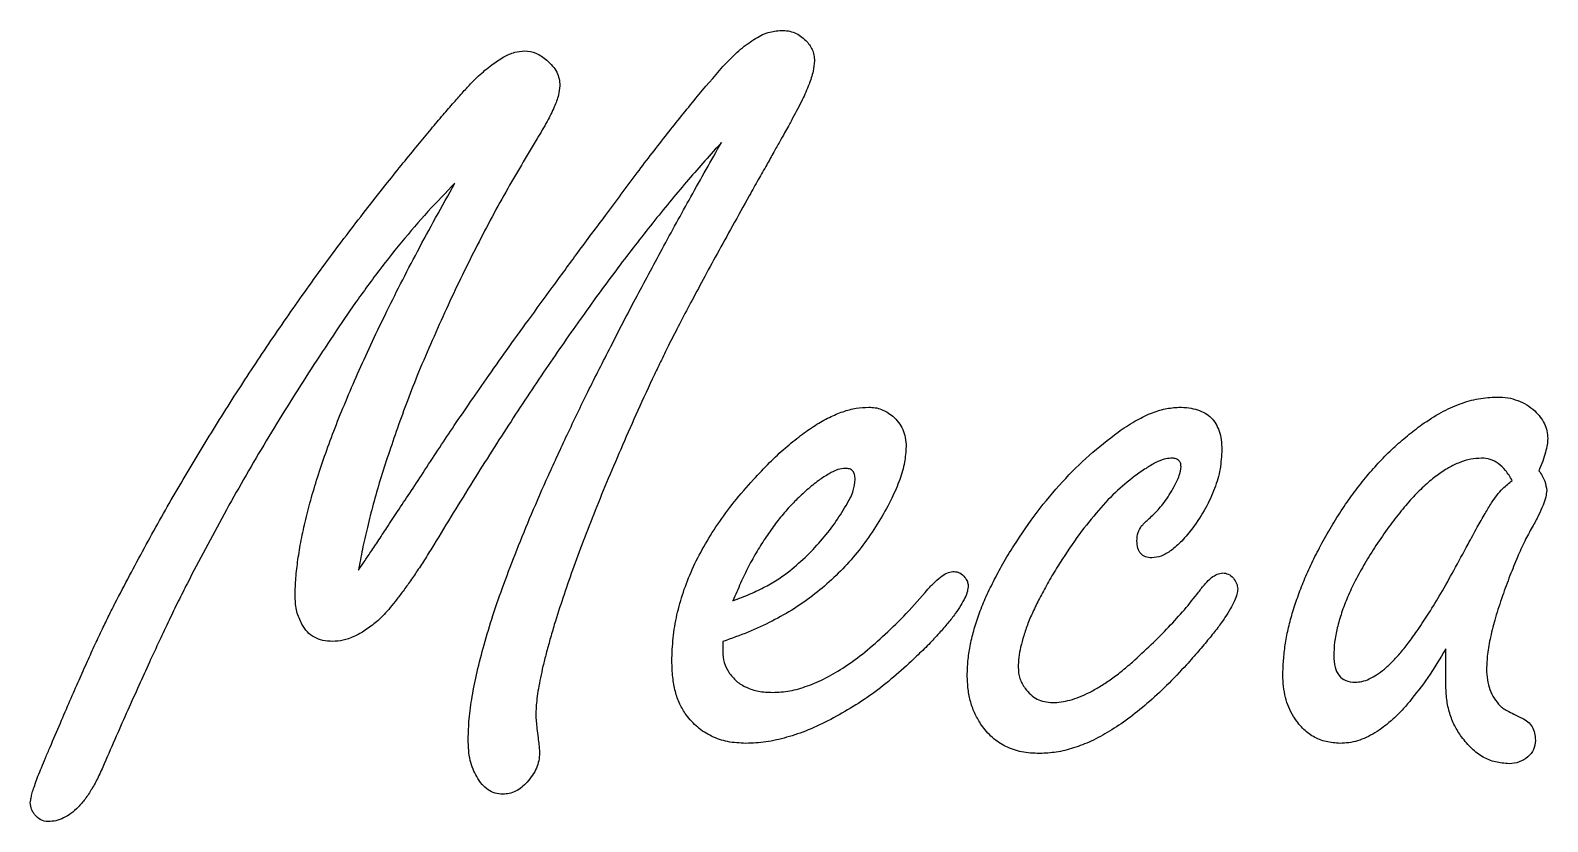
# Model space of a CAD drawing. Header units: millimetres. Extents: x 0 to 1186, y 0 to 599.
# Drawn here: x 381.9 to 409.97, y 532.91 to 547.55 of the extents above; entities that cross this region are included whole.
import ezdxf

# ---------------------------------------------------------------- set-up
doc = ezdxf.new("R2010")
doc.units = ezdxf.units.MM

msp = doc.modelspace()

# ---------------------------------------------------------------- linework, layer by layer
at = {"color": 7, "linetype": 'Continuous', "lineweight": 25}
for p, q in [((394.707, 536.245), (394.707, 536.062)), ((408.084, 535.453), (408.084, 536.109))]:
    msp.add_line(p, q, dxfattribs=at)
for points, knots in [([(394.707, 546.881), (394.803, 546.981), (394.981, 547.165), (395.262, 547.377), (395.527, 547.52), (395.707, 547.54), (395.79, 547.549)], [0, 0, 0, 0, 0.3192196, 0.5869132, 0.8100135, 1, 1, 1, 1]), ([(395.79, 547.549), (395.834, 547.547), (395.918, 547.543), (396.039, 547.505), (396.15, 547.448), (396.21, 547.39), (396.241, 547.36)], [0, 0, 0, 0, 0.259094, 0.503995, 0.750646, 1, 1, 1, 1]), ([(390.185, 546.707), (390.266, 546.776), (390.415, 546.904), (390.638, 547.055), (390.844, 547.15), (390.978, 547.165), (391.039, 547.172)], [0, 0, 0, 0, 0.323203, 0.593682, 0.816215, 1, 1, 1, 1]), ([(391.039, 547.172), (391.111, 547.163), (391.265, 547.144), (391.386, 547.047), (391.451, 546.995)], [0, 0, 0, 0, 0.4683436, 1, 1, 1, 1]), ([(396.241, 547.36), (396.266, 547.335), (396.314, 547.285), (396.364, 547.193), (396.399, 547.092), (396.401, 547.02), (396.403, 546.984)], [0, 0, 0, 0, 0.2518052, 0.4921586, 0.7412478, 1, 1, 1, 1]), ([(391.451, 546.995), (391.488, 546.962), (391.559, 546.896), (391.637, 546.78), (391.684, 546.655), (391.69, 546.568), (391.692, 546.524)], [0, 0, 0, 0, 0.274124, 0.526499, 0.761566, 1, 1, 1, 1]), ([(392.537, 544.125), (392.732, 544.389), (393.106, 544.897), (393.663, 545.62), (394.191, 546.276), (394.54, 546.685), (394.707, 546.881)], [0, 0, 0, 0, 0.280118, 0.53978, 0.780271, 1, 1, 1, 1]), ([(396.403, 546.984), (396.396, 546.92), (396.38, 546.772), (396.299, 546.529), (396.17, 546.241), (396.06, 546.036), (395.999, 545.924)], [0, 0, 0, 0, 0.169091, 0.389991, 0.665758, 1, 1, 1, 1]), ([(388.501, 544.732), (388.599, 544.853), (388.786, 545.085), (389.055, 545.417), (389.301, 545.712), (389.522, 545.977), (389.723, 546.205), (389.896, 546.404), (390.048, 546.568), (390.143, 546.664), (390.185, 546.707)], [0, 0, 0, 0, 0.180599, 0.344204, 0.493135, 0.625085, 0.742401, 0.843613, 0.930251, 1, 1, 1, 1]), ([(391.692, 546.524), (391.686, 546.467), (391.669, 546.332), (391.585, 546.111), (391.45, 545.844), (391.337, 545.654), (391.274, 545.55)], [0, 0, 0, 0, 0.161578, 0.380098, 0.659566, 1, 1, 1, 1]), ([(395.999, 545.924), (395.99, 545.905), (395.964, 545.856), (395.912, 545.767), (395.842, 545.642), (395.755, 545.478), (395.641, 545.283), (395.514, 545.048), (395.359, 544.783), (395.252, 544.591), (395.196, 544.49)], [0, 0, 0, 0, 0.038457, 0.100217, 0.188418, 0.30063, 0.438592, 0.600555, 0.788279, 1, 1, 1, 1]), ([(391.274, 545.55), (391.077, 545.221), (390.676, 544.551), (390.116, 543.499), (389.579, 542.387), (389.247, 541.619), (389.078, 541.228)], [0, 0, 0, 0, 0.237139, 0.482785, 0.736774, 1, 1, 1, 1]), ([(394.683, 545.476), (394.479, 545.249), (394.055, 544.78), (393.433, 544.022), (392.791, 543.199), (392.135, 542.302), (391.461, 541.337), (390.773, 540.299), (390.066, 539.193), (389.6, 538.427), (389.361, 538.034)], [0, 0, 0, 0, 0.100121, 0.206897, 0.320891, 0.442006, 0.570512, 0.706295, 0.84959, 1, 1, 1, 1]), ([(389.997, 534.44), (390, 534.564), (390.008, 534.827), (390.069, 535.242), (390.16, 535.7), (390.293, 536.199), (390.453, 536.743), (390.66, 537.325), (390.898, 537.951), (391.173, 538.621), (391.485, 539.332), (391.833, 540.085), (392.216, 540.882), (392.642, 541.718), (393.096, 542.6), (393.593, 543.521), (394.121, 544.487), (394.493, 545.141), (394.683, 545.476)], [0, 0, 0, 0, 0.03076, 0.065453, 0.103997, 0.146817, 0.193647, 0.244776, 0.300344, 0.360163, 0.424586, 0.493323, 0.566396, 0.64426, 0.726384, 0.813008, 0.904241, 1, 1, 1, 1]), ([(383.461, 536.948), (383.641, 537.291), (384.001, 537.978), (384.569, 538.99), (385.165, 539.985), (385.783, 540.966), (386.425, 541.932), (387.09, 542.883), (387.782, 543.817), (388.261, 544.427), (388.501, 544.732)], [0, 0, 0, 0, 0.125198, 0.250219, 0.375024, 0.499805, 0.624634, 0.749582, 0.874655, 1, 1, 1, 1]), ([(386.794, 537.063), (386.796, 537.168), (386.801, 537.386), (386.84, 537.722), (386.894, 538.082), (386.98, 538.462), (387.081, 538.865), (387.21, 539.29), (387.36, 539.737), (387.534, 540.205), (387.732, 540.694), (387.953, 541.205), (388.194, 541.739), (388.46, 542.293), (388.749, 542.87), (389.061, 543.469), (389.396, 544.091), (389.632, 544.509), (389.752, 544.723)], [0, 0, 0, 0, 0.038063, 0.078812, 0.122703, 0.169628, 0.219894, 0.273316, 0.33031, 0.390597, 0.454233, 0.521588, 0.592225, 0.666319, 0.744217, 0.825941, 0.911195, 1, 1, 1, 1]), ([(389.752, 544.723), (389.584, 544.549), (389.242, 544.196), (388.753, 543.627), (388.273, 543.018), (387.968, 542.591), (387.812, 542.374)], [0, 0, 0, 0, 0.238244, 0.483193, 0.737468, 1, 1, 1, 1]), ([(395.196, 544.49), (395.093, 544.304), (394.895, 543.945), (394.608, 543.43), (394.349, 542.955), (394.119, 542.519), (393.91, 542.128), (393.729, 541.776), (393.578, 541.464), (393.484, 541.271), (393.441, 541.181)], [0, 0, 0, 0, 0.170601, 0.327845, 0.472728, 0.603509, 0.722686, 0.827776, 0.920564, 1, 1, 1, 1]), ([(389.437, 539.786), (389.526, 539.919), (389.712, 540.198), (390.009, 540.638), (390.346, 541.116), (390.712, 541.642), (391.12, 542.203), (391.562, 542.806), (392.034, 543.455), (392.366, 543.897), (392.537, 544.125)], [0, 0, 0, 0, 0.089554, 0.188909, 0.298698, 0.418751, 0.548812, 0.689019, 0.839491, 1, 1, 1, 1]), ([(387.812, 542.374), (387.536, 541.962), (386.984, 541.142), (386.209, 539.883), (385.473, 538.61), (385.021, 537.745), (384.795, 537.313)], [0, 0, 0, 0, 0.2521896, 0.5028636, 0.7522736, 1, 1, 1, 1]), ([(389.078, 541.228), (389.009, 541.052), (388.873, 540.708), (388.688, 540.198), (388.52, 539.709), (388.369, 539.241), (388.238, 538.793), (388.131, 538.364), (388.038, 537.957), (387.989, 537.692), (387.965, 537.563)], [0, 0, 0, 0, 0.148176, 0.289433, 0.424091, 0.552202, 0.673608, 0.789164, 0.89768, 1, 1, 1, 1]), ([(393.441, 541.181), (393.338, 540.96), (393.136, 540.527), (392.856, 539.884), (392.589, 539.27), (392.349, 538.678), (392.128, 538.113), (391.926, 537.574), (391.75, 537.058), (391.642, 536.721), (391.589, 536.557)], [0, 0, 0, 0, 0.1469045, 0.287562, 0.4219322, 0.5501191, 0.6718375, 0.7871177, 0.8963597, 1, 1, 1, 1]), ([(407.642, 540.257), (407.759, 540.335), (407.982, 540.485), (408.336, 540.644), (408.683, 540.746), (408.915, 540.76), (409.029, 540.766)], [0, 0, 0, 0, 0.280489, 0.537012, 0.773225, 1, 1, 1, 1]), ([(409.029, 540.766), (409.097, 540.764), (409.228, 540.761), (409.415, 540.706), (409.587, 540.629), (409.682, 540.55), (409.729, 540.51)], [0, 0, 0, 0, 0.266756, 0.514646, 0.757844, 1, 1, 1, 1]), ([(395.272, 539.238), (395.371, 539.345), (395.56, 539.548), (395.853, 539.82), (396.135, 540.05), (396.406, 540.241), (396.669, 540.391), (396.922, 540.498), (397.167, 540.565), (397.329, 540.574), (397.406, 540.578)], [0, 0, 0, 0, 0.168367, 0.322292, 0.463171, 0.590813, 0.70708, 0.813264, 0.909671, 1, 1, 1, 1]), ([(397.406, 540.578), (397.447, 540.577), (397.527, 540.575), (397.642, 540.539), (397.753, 540.489), (397.817, 540.439), (397.851, 540.413)], [0, 0, 0, 0, 0.249975, 0.496374, 0.738459, 1, 1, 1, 1]), ([(397.851, 540.413), (397.889, 540.376), (397.965, 540.305), (398.042, 540.166), (398.092, 540.013), (398.096, 539.904), (398.098, 539.848)], [0, 0, 0, 0, 0.248423, 0.488586, 0.735587, 1, 1, 1, 1]), ([(402.019, 540.119), (402.122, 540.188), (402.314, 540.318), (402.607, 540.464), (402.881, 540.557), (403.06, 540.571), (403.144, 540.578)], [0, 0, 0, 0, 0.3009611, 0.564943, 0.7954674, 1, 1, 1, 1]), ([(403.144, 540.578), (403.206, 540.576), (403.324, 540.573), (403.487, 540.533), (403.63, 540.476), (403.746, 540.388), (403.833, 540.272), (403.895, 540.133), (403.934, 539.972), (403.937, 539.856), (403.939, 539.795)], [0, 0, 0, 0, 0.1452653, 0.2753167, 0.3928565, 0.502856, 0.6128556, 0.7292181, 0.8570312, 1, 1, 1, 1]), ([(409.729, 540.51), (409.765, 540.473), (409.834, 540.401), (409.913, 540.276), (409.959, 540.14), (409.965, 540.047), (409.968, 540.001)], [0, 0, 0, 0, 0.266681, 0.518064, 0.759462, 1, 1, 1, 1]), ([(400.091, 538.017), (400.232, 538.227), (400.507, 538.639), (400.978, 539.196), (401.476, 539.696), (401.84, 539.979), (402.019, 540.119)], [0, 0, 0, 0, 0.263949, 0.518245, 0.762112, 1, 1, 1, 1]), ([(405.767, 538.017), (405.833, 538.135), (405.962, 538.368), (406.171, 538.702), (406.392, 539.013), (406.621, 539.306), (406.862, 539.575), (407.11, 539.825), (407.37, 540.053), (407.552, 540.189), (407.642, 540.257)], [0, 0, 0, 0, 0.137784, 0.271099, 0.400813, 0.526718, 0.648419, 0.768501, 0.885311, 1, 1, 1, 1]), ([(398.098, 539.848), (398.092, 539.751), (398.078, 539.544), (397.981, 539.224), (397.832, 538.874), (397.699, 538.64), (397.627, 538.514)], [0, 0, 0, 0, 0.202892, 0.433755, 0.69771, 1, 1, 1, 1]), ([(409.968, 540.001), (409.966, 539.961), (409.963, 539.875), (409.924, 539.736), (409.877, 539.574), (409.831, 539.463), (409.806, 539.403)], [0, 0, 0, 0, 0.189655, 0.417881, 0.690066, 1, 1, 1, 1]), ([(387.965, 537.563), (387.996, 537.609), (388.066, 537.713), (388.187, 537.888), (388.33, 538.107), (388.503, 538.363), (388.698, 538.663), (388.922, 539), (389.17, 539.38), (389.345, 539.646), (389.437, 539.786)], [0, 0, 0, 0, 0.0612553, 0.1415041, 0.2395118, 0.3549767, 0.4897399, 0.6419587, 0.8110257, 1, 1, 1, 1]), ([(402.997, 539.636), (402.955, 539.631), (402.859, 539.619), (402.704, 539.549), (402.523, 539.442), (402.396, 539.352), (402.326, 539.303)], [0, 0, 0, 0, 0.165392, 0.383226, 0.661707, 1, 1, 1, 1]), ([(403.185, 539.477), (403.184, 539.501), (403.181, 539.546), (403.14, 539.603), (403.074, 539.633), (403.025, 539.635), (402.997, 539.636)], [0, 0, 0, 0, 0.254348, 0.471873, 0.705623, 1, 1, 1, 1]), ([(403.939, 539.795), (403.933, 539.674), (403.92, 539.429), (403.811, 539.064), (403.644, 538.696), (403.485, 538.466), (403.403, 538.346)], [0, 0, 0, 0, 0.229742, 0.467276, 0.723235, 1, 1, 1, 1]), ([(408.746, 539.636), (408.679, 539.631), (408.541, 539.623), (408.334, 539.559), (408.125, 539.457), (407.911, 539.316), (407.694, 539.135), (407.473, 538.916), (407.25, 538.655), (407.105, 538.464), (407.03, 538.364)], [0, 0, 0, 0, 0.091139, 0.186919, 0.291873, 0.406508, 0.534367, 0.674839, 0.829862, 1, 1, 1, 1]), ([(409.311, 539.224), (409.273, 539.288), (409.203, 539.405), (409.062, 539.537), (408.91, 539.623), (408.8, 539.632), (408.746, 539.636)], [0, 0, 0, 0, 0.303315, 0.555561, 0.781319, 1, 1, 1, 1]), ([(396.974, 539.447), (396.927, 539.442), (396.82, 539.43), (396.658, 539.34), (396.464, 539.218), (396.335, 539.108), (396.264, 539.047)], [0, 0, 0, 0, 0.169564, 0.385932, 0.661171, 1, 1, 1, 1]), ([(397.156, 539.241), (397.154, 539.272), (397.151, 539.327), (397.118, 539.402), (397.051, 539.443), (397.001, 539.446), (396.974, 539.447)], [0, 0, 0, 0, 0.2921156, 0.5219871, 0.7449146, 1, 1, 1, 1]), ([(402.326, 539.303), (402.204, 539.205), (401.948, 538.998), (401.599, 538.609), (401.24, 538.156), (401.02, 537.816), (400.904, 537.637)], [0, 0, 0, 0, 0.212486, 0.448082, 0.709973, 1, 1, 1, 1]), ([(403.056, 539.109), (403.093, 539.176), (403.158, 539.292), (403.177, 539.422), (403.185, 539.477)], [0, 0, 0, 0, 0.579786, 1, 1, 1, 1]), ([(409.806, 539.403), (409.848, 539.341), (409.923, 539.229), (409.942, 539.097), (409.95, 539.038)], [0, 0, 0, 0, 0.56092, 1, 1, 1, 1]), ([(393.765, 535.882), (393.769, 536.025), (393.779, 536.312), (393.852, 536.739), (393.971, 537.164), (394.137, 537.586), (394.352, 538.006), (394.611, 538.424), (394.919, 538.839), (395.152, 539.103), (395.272, 539.238)], [0, 0, 0, 0, 0.113514, 0.228398, 0.344467, 0.464511, 0.588961, 0.719543, 0.855868, 1, 1, 1, 1]), ([(396.264, 539.047), (396.195, 538.986), (396.056, 538.864), (395.866, 538.654), (395.679, 538.429), (395.507, 538.179), (395.338, 537.915), (395.179, 537.629), (395.032, 537.321), (394.942, 537.107), (394.895, 536.998)], [0, 0, 0, 0, 0.110576, 0.223627, 0.341368, 0.462851, 0.588927, 0.720313, 0.856879, 1, 1, 1, 1]), ([(397.012, 538.803), (397.054, 538.878), (397.131, 539.016), (397.148, 539.171), (397.156, 539.241)], [0, 0, 0, 0, 0.551228, 1, 1, 1, 1]), ([(402.688, 538.603), (402.751, 538.671), (402.893, 538.826), (402.998, 539.008), (403.056, 539.109)], [0, 0, 0, 0, 0.4456519, 1, 1, 1, 1]), ([(409.026, 538.947), (409.062, 538.99), (409.147, 539.093), (409.251, 539.176), (409.311, 539.224)], [0, 0, 0, 0, 0.423904, 1, 1, 1, 1]), ([(409.95, 539.038), (409.946, 538.998), (409.936, 538.904), (409.877, 538.752), (409.798, 538.565), (409.723, 538.433), (409.682, 538.361)], [0, 0, 0, 0, 0.166298, 0.382048, 0.662405, 1, 1, 1, 1]), ([(395.949, 537.552), (396.057, 537.645), (396.27, 537.828), (396.553, 538.136), (396.805, 538.457), (396.944, 538.688), (397.012, 538.803)], [0, 0, 0, 0, 0.2589184, 0.5100529, 0.7580003, 1, 1, 1, 1]), ([(408.496, 538.046), (408.552, 538.15), (408.655, 538.34), (408.8, 538.595), (408.918, 538.792), (408.994, 538.901), (409.026, 538.947)], [0, 0, 0, 0, 0.340158, 0.618802, 0.839931, 1, 1, 1, 1]), ([(397.627, 538.514), (397.543, 538.381), (397.377, 538.117), (397.085, 537.754), (396.767, 537.419), (396.415, 537.119), (396.033, 536.849), (395.619, 536.614), (395.176, 536.409), (394.865, 536.3), (394.707, 536.245)], [0, 0, 0, 0, 0.12472, 0.247071, 0.368678, 0.490613, 0.613431, 0.738877, 0.867329, 1, 1, 1, 1]), ([(402.449, 538.376), (402.458, 538.386), (402.481, 538.412), (402.529, 538.46), (402.601, 538.524), (402.656, 538.574), (402.688, 538.603)], [0, 0, 0, 0, 0.12031, 0.322658, 0.613808, 1, 1, 1, 1]), ([(402.37, 538.108), (402.372, 538.159), (402.377, 538.255), (402.426, 538.338), (402.449, 538.376)], [0, 0, 0, 0, 0.535119, 1, 1, 1, 1]), ([(403.403, 538.346), (403.337, 538.263), (403.216, 538.11), (403.019, 537.935), (402.833, 537.816), (402.705, 537.798), (402.646, 537.79)], [0, 0, 0, 0, 0.3307483, 0.6026978, 0.8195782, 1, 1, 1, 1]), ([(407.03, 538.364), (406.949, 538.25), (406.793, 538.03), (406.588, 537.696), (406.409, 537.38), (406.267, 537.074), (406.153, 536.783), (406.075, 536.502), (406.019, 536.237), (406.014, 536.063), (406.011, 535.98)], [0, 0, 0, 0, 0.159183, 0.307877, 0.44608, 0.573196, 0.691818, 0.802296, 0.904752, 1, 1, 1, 1]), ([(409.682, 538.361), (409.635, 538.275), (409.534, 538.094), (409.403, 537.791), (409.263, 537.453), (409.177, 537.213), (409.132, 537.086)], [0, 0, 0, 0, 0.211255, 0.448192, 0.711261, 1, 1, 1, 1]), ([(389.361, 538.034), (389.309, 537.95), (389.21, 537.787), (389.059, 537.557), (388.915, 537.348), (388.78, 537.159), (388.651, 536.992), (388.53, 536.843), (388.417, 536.716), (388.338, 536.643), (388.301, 536.61)], [0, 0, 0, 0, 0.166989, 0.321042, 0.463644, 0.59393, 0.712961, 0.819847, 0.915809, 1, 1, 1, 1]), ([(399.229, 535.618), (399.232, 535.706), (399.239, 535.886), (399.278, 536.163), (399.347, 536.448), (399.442, 536.743), (399.563, 537.048), (399.716, 537.361), (399.888, 537.69), (400.022, 537.906), (400.091, 538.017)], [0, 0, 0, 0, 0.102771, 0.209836, 0.323496, 0.443206, 0.569602, 0.704747, 0.84807, 1, 1, 1, 1]), ([(402.646, 537.79), (402.605, 537.793), (402.529, 537.799), (402.431, 537.866), (402.377, 537.977), (402.372, 538.061), (402.37, 538.108)], [0, 0, 0, 0, 0.255686, 0.472242, 0.708733, 1, 1, 1, 1]), ([(405.069, 535.623), (405.072, 535.715), (405.077, 535.901), (405.111, 536.183), (405.163, 536.473), (405.241, 536.769), (405.342, 537.07), (405.46, 537.381), (405.601, 537.699), (405.711, 537.909), (405.767, 538.017)], [0, 0, 0, 0, 0.108856, 0.221855, 0.338375, 0.459205, 0.586048, 0.717445, 0.855654, 1, 1, 1, 1]), ([(407.571, 536.468), (407.638, 536.568), (407.783, 536.785), (408.003, 537.148), (408.243, 537.576), (408.408, 537.883), (408.496, 538.046)], [0, 0, 0, 0, 0.1963562, 0.4281514, 0.6961776, 1, 1, 1, 1]), ([(400.904, 537.637), (400.846, 537.541), (400.735, 537.356), (400.585, 537.083), (400.457, 536.827), (400.353, 536.585), (400.273, 536.359), (400.217, 536.148), (400.178, 535.954), (400.173, 535.828), (400.171, 535.768)], [0, 0, 0, 0, 0.16517, 0.31901, 0.459769, 0.589084, 0.707433, 0.814037, 0.911334, 1, 1, 1, 1]), ([(384.795, 537.313), (384.741, 537.205), (384.628, 536.981), (384.457, 536.632), (384.282, 536.253), (384.092, 535.852), (383.9, 535.42), (383.693, 534.966), (383.48, 534.484), (383.338, 534.154), (383.264, 533.984)], [0, 0, 0, 0, 0.0987827, 0.2051144, 0.3186611, 0.4401171, 0.5688126, 0.7054187, 0.8485471, 1, 1, 1, 1]), ([(394.895, 536.998), (395.002, 537.039), (395.206, 537.117), (395.488, 537.253), (395.737, 537.392), (395.881, 537.5), (395.949, 537.552)], [0, 0, 0, 0, 0.286322, 0.548521, 0.784681, 1, 1, 1, 1]), ([(398.502, 537.21), (398.546, 537.259), (398.628, 537.349), (398.755, 537.455), (398.873, 537.524), (398.952, 537.535), (398.987, 537.54)], [0, 0, 0, 0, 0.332484, 0.603986, 0.825215, 1, 1, 1, 1]), ([(398.987, 537.54), (399.024, 537.535), (399.104, 537.523), (399.158, 537.463), (399.187, 537.431)], [0, 0, 0, 0, 0.466013, 1, 1, 1, 1]), ([(399.187, 537.431), (399.205, 537.406), (399.236, 537.361), (399.243, 537.306), (399.246, 537.281)], [0, 0, 0, 0, 0.540726, 1, 1, 1, 1]), ([(403.509, 537.157), (403.549, 537.21), (403.621, 537.307), (403.737, 537.42), (403.847, 537.495), (403.922, 537.508), (403.956, 537.513)], [0, 0, 0, 0, 0.338264, 0.614243, 0.825283, 1, 1, 1, 1]), ([(403.956, 537.513), (403.992, 537.509), (404.069, 537.499), (404.124, 537.445), (404.154, 537.416)], [0, 0, 0, 0, 0.469251, 1, 1, 1, 1]), ([(404.154, 537.416), (404.176, 537.385), (404.22, 537.326), (404.229, 537.253), (404.233, 537.219)], [0, 0, 0, 0, 0.526428, 1, 1, 1, 1]), ([(386.917, 536.565), (386.882, 536.642), (386.809, 536.799), (386.799, 536.973), (386.794, 537.063)], [0, 0, 0, 0, 0.483464, 1, 1, 1, 1]), ([(395.628, 535.303), (395.735, 535.308), (395.955, 535.32), (396.286, 535.421), (396.63, 535.568), (396.983, 535.782), (397.35, 536.052), (397.724, 536.385), (398.119, 536.77), (398.37, 537.059), (398.502, 537.21)], [0, 0, 0, 0, 0.090085, 0.185807, 0.290722, 0.406529, 0.534278, 0.675544, 0.830596, 1, 1, 1, 1]), ([(399.246, 537.281), (399.243, 537.245), (399.235, 537.167), (399.186, 537.043), (399.107, 536.907), (399.004, 536.749), (398.867, 536.578), (398.704, 536.388), (398.51, 536.183), (398.368, 536.044), (398.292, 535.971)], [0, 0, 0, 0, 0.064971, 0.143013, 0.239029, 0.352565, 0.486301, 0.637148, 0.809129, 1, 1, 1, 1]), ([(402.287, 535.865), (402.404, 535.972), (402.633, 536.181), (402.952, 536.505), (403.248, 536.825), (403.423, 537.048), (403.509, 537.157)], [0, 0, 0, 0, 0.266679, 0.522676, 0.766093, 1, 1, 1, 1]), ([(404.233, 537.219), (404.23, 537.185), (404.221, 537.108), (404.173, 536.985), (404.097, 536.843), (403.992, 536.678), (403.861, 536.49), (403.693, 536.286), (403.503, 536.055), (403.362, 535.898), (403.288, 535.815)], [0, 0, 0, 0, 0.059058, 0.135702, 0.228709, 0.342197, 0.476649, 0.630704, 0.805191, 1, 1, 1, 1]), ([(409.132, 537.086), (409.087, 536.954), (409.002, 536.704), (408.911, 536.343), (408.849, 536.025), (408.841, 535.825), (408.837, 535.732)], [0, 0, 0, 0, 0.3024126, 0.5687245, 0.8007239, 1, 1, 1, 1]), ([(382.26, 534.29), (382.324, 534.438), (382.448, 534.724), (382.622, 535.139), (382.792, 535.519), (382.946, 535.869), (383.091, 536.184), (383.224, 536.468), (383.346, 536.719), (383.425, 536.876), (383.461, 536.948)], [0, 0, 0, 0, 0.165875, 0.320489, 0.462789, 0.59423, 0.712975, 0.819952, 0.916521, 1, 1, 1, 1]), ([(387.486, 536.245), (387.425, 536.248), (387.309, 536.256), (387.147, 536.316), (387.01, 536.42), (386.949, 536.516), (386.917, 536.565)], [0, 0, 0, 0, 0.2634534, 0.506516, 0.7451064, 1, 1, 1, 1]), ([(388.301, 536.61), (388.232, 536.555), (388.101, 536.451), (387.893, 536.334), (387.689, 536.26), (387.552, 536.25), (387.486, 536.245)], [0, 0, 0, 0, 0.290894, 0.54989, 0.781908, 1, 1, 1, 1]), ([(391.589, 536.557), (391.563, 536.464), (391.511, 536.287), (391.44, 536.031), (391.38, 535.795), (391.334, 535.577), (391.294, 535.377), (391.268, 535.195), (391.253, 535.033), (391.249, 534.932), (391.248, 534.884)], [0, 0, 0, 0, 0.168224, 0.32346, 0.4653, 0.595526, 0.714609, 0.822371, 0.917365, 1, 1, 1, 1]), ([(406.406, 535.491), (406.448, 535.494), (406.539, 535.5), (406.674, 535.551), (406.811, 535.631), (406.956, 535.737), (407.102, 535.879), (407.258, 536.044), (407.414, 536.246), (407.517, 536.391), (407.571, 536.468)], [0, 0, 0, 0, 0.0811368, 0.17242, 0.2714555, 0.3854169, 0.5140337, 0.6599144, 0.8200306, 1, 1, 1, 1]), ([(394.707, 536.062), (394.71, 535.991), (394.717, 535.854), (394.784, 535.734), (394.816, 535.676)], [0, 0, 0, 0, 0.519438, 1, 1, 1, 1]), ([(398.292, 535.971), (398.167, 535.854), (397.92, 535.625), (397.531, 535.31), (397.125, 535.037), (396.842, 534.88), (396.703, 534.802)], [0, 0, 0, 0, 0.258978, 0.510726, 0.75819, 1, 1, 1, 1]), ([(406.011, 535.98), (406.015, 535.909), (406.021, 535.781), (406.092, 535.611), (406.235, 535.506), (406.346, 535.496), (406.406, 535.491)], [0, 0, 0, 0, 0.294919, 0.536801, 0.752271, 1, 1, 1, 1]), ([(408.084, 536.109), (407.976, 535.929), (407.773, 535.59), (407.529, 535.28), (407.415, 535.135)], [0, 0, 0, 0, 0.532497, 1, 1, 1, 1]), ([(394.027, 534.887), (393.986, 534.953), (393.901, 535.088), (393.821, 535.326), (393.775, 535.594), (393.768, 535.783), (393.765, 535.882)], [0, 0, 0, 0, 0.220945, 0.457181, 0.714826, 1, 1, 1, 1]), ([(394.816, 535.676), (394.861, 535.618), (394.95, 535.502), (395.145, 535.386), (395.374, 535.314), (395.54, 535.306), (395.628, 535.303)], [0, 0, 0, 0, 0.234946, 0.466214, 0.717858, 1, 1, 1, 1]), ([(400.171, 535.768), (400.176, 535.696), (400.186, 535.555), (400.262, 535.435), (400.3, 535.376)], [0, 0, 0, 0, 0.505672, 1, 1, 1, 1]), ([(403.288, 535.815), (403.166, 535.685), (402.932, 535.435), (402.568, 535.101), (402.217, 534.817), (401.871, 534.584), (401.536, 534.399), (401.205, 534.271), (400.884, 534.189), (400.672, 534.178), (400.568, 534.172)], [0, 0, 0, 0, 0.163984, 0.314675, 0.453321, 0.579435, 0.697305, 0.804701, 0.904922, 1, 1, 1, 1]), ([(400.807, 535.114), (400.86, 535.117), (400.97, 535.122), (401.138, 535.159), (401.313, 535.219), (401.496, 535.302), (401.683, 535.409), (401.88, 535.537), (402.082, 535.691), (402.217, 535.805), (402.287, 535.865)], [0, 0, 0, 0, 0.094162, 0.195457, 0.303791, 0.422093, 0.549787, 0.686769, 0.837018, 1, 1, 1, 1]), ([(405.264, 534.858), (405.233, 534.914), (405.172, 535.026), (405.115, 535.214), (405.075, 535.414), (405.071, 535.553), (405.069, 535.623)], [0, 0, 0, 0, 0.238989, 0.479084, 0.734236, 1, 1, 1, 1]), ([(408.837, 535.732), (408.84, 535.666), (408.844, 535.538), (408.893, 535.355), (408.972, 535.19), (409.049, 535.098), (409.088, 535.052)], [0, 0, 0, 0, 0.26648, 0.516608, 0.759622, 1, 1, 1, 1]), ([(399.491, 534.699), (399.45, 534.766), (399.369, 534.899), (399.287, 535.124), (399.24, 535.365), (399.232, 535.532), (399.229, 535.618)], [0, 0, 0, 0, 0.2408453, 0.4841129, 0.7350043, 1, 1, 1, 1]), ([(400.3, 535.376), (400.333, 535.336), (400.396, 535.259), (400.518, 535.173), (400.658, 535.125), (400.756, 535.118), (400.807, 535.114)], [0, 0, 0, 0, 0.260341, 0.502915, 0.744879, 1, 1, 1, 1]), ([(408.375, 534.481), (408.33, 534.548), (408.24, 534.684), (408.15, 534.92), (408.092, 535.178), (408.087, 535.359), (408.084, 535.453)], [0, 0, 0, 0, 0.234502, 0.474091, 0.728284, 1, 1, 1, 1]), ([(407.415, 535.135), (407.362, 535.073), (407.261, 534.954), (407.097, 534.797), (406.936, 534.665), (406.776, 534.553), (406.614, 534.469), (406.453, 534.404), (406.291, 534.368), (406.182, 534.363), (406.129, 534.36)], [0, 0, 0, 0, 0.157463, 0.302579, 0.437593, 0.56196, 0.680091, 0.790171, 0.897124, 1, 1, 1, 1]), ([(391.248, 534.884), (391.249, 534.844), (391.252, 534.761), (391.263, 534.679), (391.268, 534.637)], [0, 0, 0, 0, 0.486714, 1, 1, 1, 1]), ([(395.134, 534.36), (395.02, 534.366), (394.802, 534.375), (394.497, 534.482), (394.229, 534.647), (394.095, 534.807), (394.027, 534.887)], [0, 0, 0, 0, 0.267242, 0.511576, 0.752868, 1, 1, 1, 1]), ([(396.703, 534.802), (396.566, 534.734), (396.303, 534.602), (395.899, 534.47), (395.513, 534.375), (395.258, 534.365), (395.134, 534.36)], [0, 0, 0, 0, 0.278617, 0.535556, 0.773929, 1, 1, 1, 1]), ([(406.129, 534.36), (406.041, 534.367), (405.869, 534.379), (405.627, 534.474), (405.419, 534.637), (405.317, 534.782), (405.264, 534.858)], [0, 0, 0, 0, 0.25277, 0.491975, 0.734986, 1, 1, 1, 1]), ([(409.088, 535.052), (409.104, 535.039), (409.146, 535.005), (409.233, 534.959), (409.351, 534.895), (409.443, 534.853), (409.494, 534.829)], [0, 0, 0, 0, 0.1355422, 0.3484448, 0.6345747, 1, 1, 1, 1]), ([(409.494, 534.829), (409.532, 534.807), (409.605, 534.766), (409.685, 534.668), (409.735, 534.549), (409.739, 534.462), (409.741, 534.416)], [0, 0, 0, 0, 0.254944, 0.488833, 0.732518, 1, 1, 1, 1]), ([(391.268, 534.637), (391.275, 534.579), (391.288, 534.477), (391.303, 534.344), (391.312, 534.25), (391.315, 534.2), (391.316, 534.181)], [0, 0, 0, 0, 0.3812063, 0.6717087, 0.8779249, 1, 1, 1, 1]), ([(400.568, 534.172), (400.455, 534.177), (400.239, 534.187), (399.939, 534.292), (399.68, 534.46), (399.554, 534.618), (399.491, 534.699)], [0, 0, 0, 0, 0.269926, 0.516628, 0.754562, 1, 1, 1, 1]), ([(381.895, 533.259), (381.897, 533.278), (381.901, 533.324), (381.92, 533.401), (381.946, 533.501), (381.989, 533.619), (382.038, 533.759), (382.105, 533.917), (382.177, 534.097), (382.232, 534.223), (382.26, 534.29)], [0, 0, 0, 0, 0.051298, 0.125563, 0.217405, 0.333733, 0.467932, 0.624496, 0.801506, 1, 1, 1, 1]), ([(390.153, 533.745), (390.129, 533.791), (390.078, 533.886), (390.03, 534.051), (390, 534.238), (389.998, 534.37), (389.997, 534.44)], [0, 0, 0, 0, 0.213797, 0.449011, 0.709644, 1, 1, 1, 1]), ([(409.255, 533.984), (409.17, 533.99), (409.002, 534.003), (408.763, 534.1), (408.549, 534.261), (408.435, 534.406), (408.375, 534.481)], [0, 0, 0, 0, 0.24281, 0.477873, 0.726003, 1, 1, 1, 1]), ([(409.741, 534.416), (409.735, 534.357), (409.724, 534.239), (409.643, 534.153), (409.603, 534.11)], [0, 0, 0, 0, 0.506097, 1, 1, 1, 1]), ([(383.264, 533.984), (383.227, 533.9), (383.156, 533.74), (383.039, 533.521), (382.917, 533.334), (382.786, 533.183), (382.654, 533.062), (382.516, 532.977), (382.372, 532.923), (382.274, 532.916), (382.225, 532.912)], [0, 0, 0, 0, 0.174784, 0.331998, 0.473509, 0.599396, 0.711922, 0.812568, 0.907737, 1, 1, 1, 1]), ([(391.316, 534.181), (391.313, 534.134), (391.306, 534.039), (391.263, 533.899), (391.188, 533.766), (391.121, 533.686), (391.086, 533.645)], [0, 0, 0, 0, 0.238156, 0.475441, 0.72948, 1, 1, 1, 1]), ([(409.603, 534.11), (409.551, 534.074), (409.446, 534), (409.319, 533.989), (409.255, 533.984)], [0, 0, 0, 0, 0.498741, 1, 1, 1, 1]), ([(390.636, 533.418), (390.588, 533.422), (390.492, 533.429), (390.361, 533.499), (390.241, 533.601), (390.184, 533.695), (390.153, 533.745)], [0, 0, 0, 0, 0.2335, 0.463853, 0.71291, 1, 1, 1, 1]), ([(391.086, 533.645), (391.053, 533.61), (390.99, 533.544), (390.878, 533.471), (390.758, 533.428), (390.676, 533.422), (390.636, 533.418)], [0, 0, 0, 0, 0.276335, 0.526092, 0.766091, 1, 1, 1, 1]), ([(381.975, 533.042), (381.952, 533.074), (381.906, 533.139), (381.899, 533.219), (381.895, 533.259)], [0, 0, 0, 0, 0.492744, 1, 1, 1, 1]), ([(382.225, 532.912), (382.176, 532.918), (382.077, 532.93), (382.009, 533.004), (381.975, 533.042)], [0, 0, 0, 0, 0.48956, 1, 1, 1, 1])]:
    msp.add_open_spline(points, degree=3, knots=knots, dxfattribs=at)

doc.saveas('drawing.dxf')
